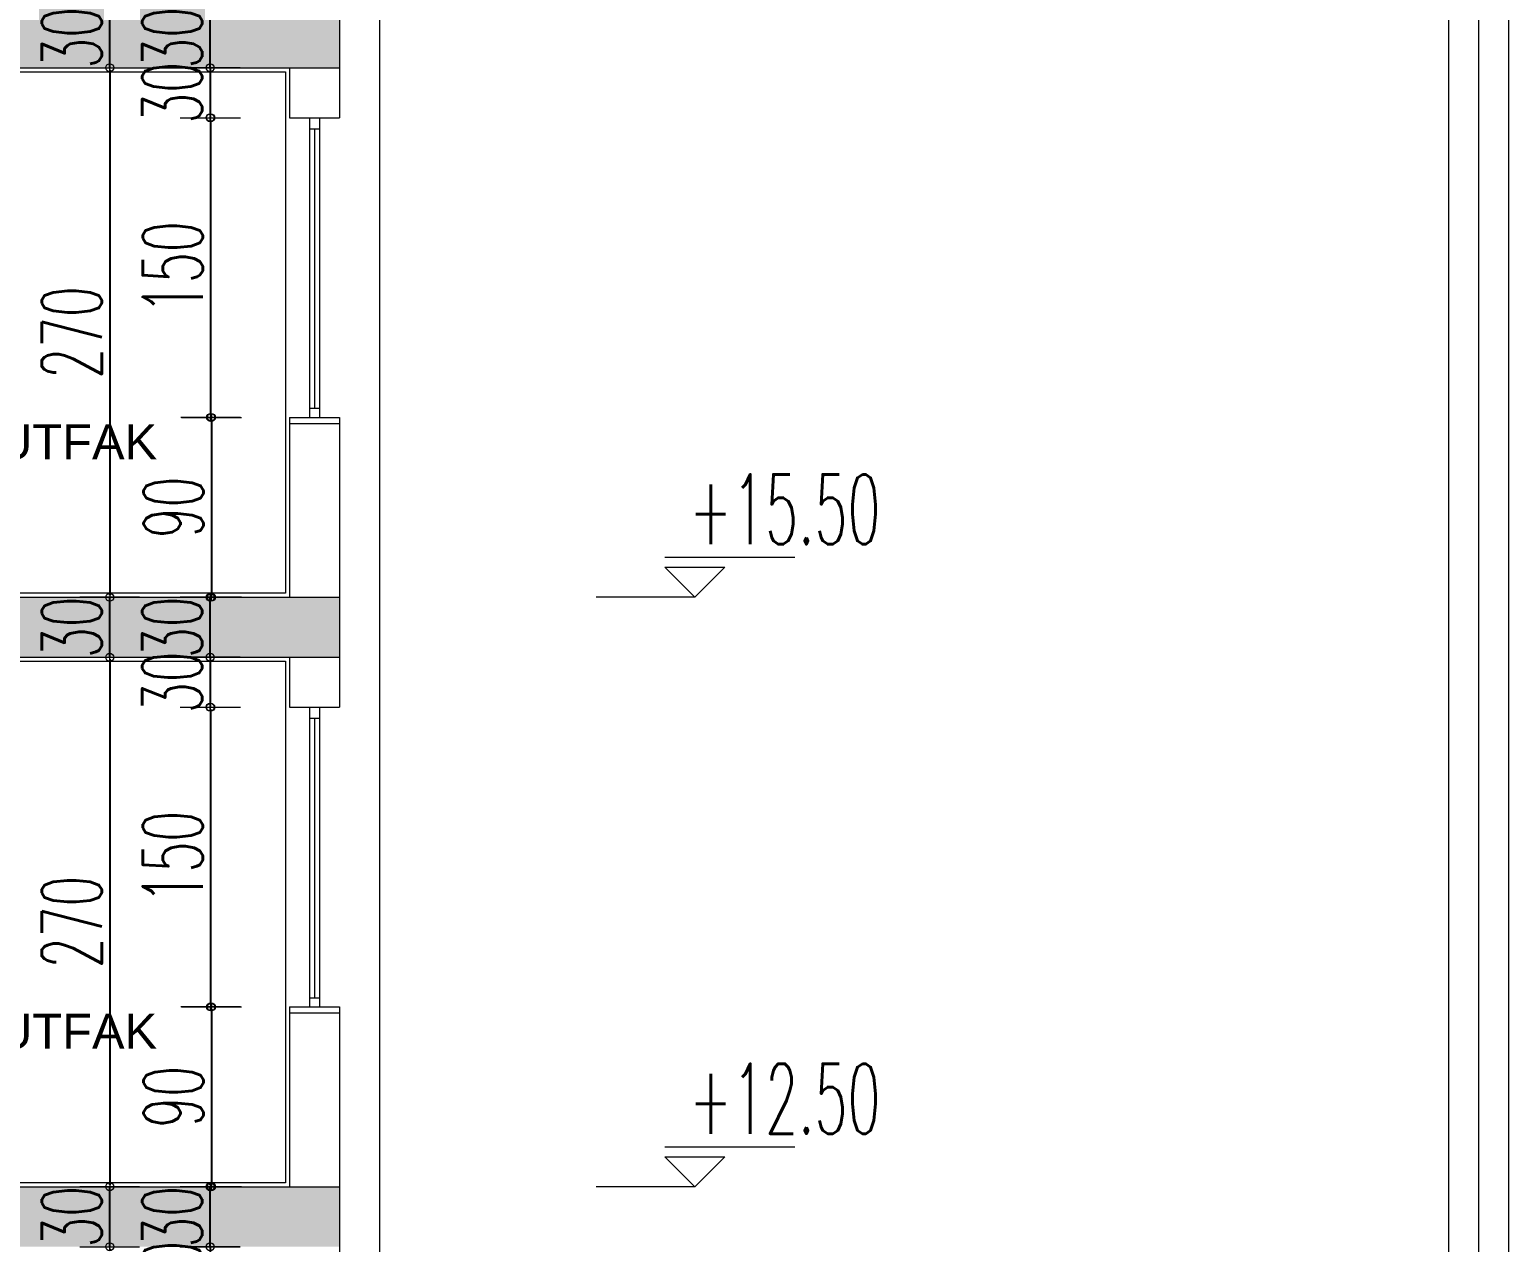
# Model space of a CAD drawing. Header units: millimetres. Extents: x -16104 to 67872, y -88009 to 12107.
# Drawn here: x 45514 to 46255, y -6546 to -5939 of the extents above; entities that cross this region are included whole.
import ezdxf

# ---------------------------------------------------------------- set-up
doc = ezdxf.new("R2010")
doc.units = ezdxf.units.MM
doc.layers.get('0').update_dxf_attribs({"color": 241})
doc.layers.add('c05', color=32, linetype='Continuous', lineweight=13)
doc.layers.add('TARAMA', color=8, linetype='Continuous', lineweight=15)
doc.styles.add('DIM', font='Txttw.shx', dxfattribs={"width": 0.6})
doc.styles.add('OLCU', font='simplex.shx', dxfattribs={"width": 0.6, "height": 1400})
doc.dimstyles.new('50', dxfattribs={"dimscale": 0, "dimtxt": 30, "dimasz": 1, "dimexe": 0, "dimexo": 2, "dimgap": 4, "dimtad": 1, "dimdec": 0, "dimzin": 0, "dimdsep": 46, "dimtxsty": 'DIM', "dimblk1": 'DOT', "dimblk2": 'DOT', "dimsah": 1, "dimcen": 1.5, "dimdle": 3, "dimse1": 1, "dimse2": 1, "dimclrd": 256, "dimclre": 9, "dimclrt": 256, "dimadec": 0, "dimazin": 0, "dimtfac": 0.24, "dimtdec": 0, "dimtix": 1, "dimtmove": 2, "dimatfit": 3, "dimldrblk": 'DOT', "dimfxl": 0, "dimtolj": 1, "dimtzin": 15, "dimarcsym": 0})
pattern_1 = [(45, (11195.8239, -24013.2224), (-1.76776695, 1.76776695), []), (45, (11197.5889, -24013.2224), (-1.76776695, 1.76776695), [1.2, -0.5])]

# ---------------------------------------------------------------- blocks, each defined once
blk = doc.blocks.new('DOT')
for p, q in [((0, 15), (0, -15)), ((-2, 0), (0, 0)), ((2, 0), (0, 0))]:
    blk.add_line(p, q)
blk.add_circle((0, 0), 2)
blk = doc.blocks.new('*D2759')
at = {"layer": 'Defpoints', "color": 0, "transparency": 16777216}
for p in [(45604.84, -5928.52), (45644.53, -5928.52), (45644.53, -5958.52)]:
    blk.add_point(p, dxfattribs=at)
at = {"layer": 'TARAMA', "lineweight": -2, "transparency": 16777216}
for p, q in [((45604.84, -5927.52), (45604.84, -5926.52)), ((45604.84, -5958.52), (45604.84, -5928.52)), ((45604.84, -5959.52), (45604.84, -5960.52))]:
    blk.add_line(p, q, dxfattribs=at)
for p, rotation in [((45604.84, -5928.52), 270), ((45604.84, -5958.52), 90)]:
    blk.add_blockref('DOT', p, dxfattribs=dict(at, rotation=rotation))
at = {"layer": 'TARAMA', "transparency": 16777216, "insert": (45585.84, -5943.52), "char_height": 30, "attachment_point": 5, "rotation": 90, "style": 'DIM'}
blk.add_mtext('\\A1;30', dxfattribs=at)
blk = doc.blocks.new('*D2760')
at = {"layer": 'Defpoints', "color": 0, "transparency": 16777216}
for p in [(45644.53, -5958.52), (45604.81, -5983.52), (45644.53, -5983.52)]:
    blk.add_point(p, dxfattribs=at)
at = {"layer": 'TARAMA', "lineweight": -2, "transparency": 16777216}
for p, q in [((45604.81, -5957.52), (45604.81, -5956.52)), ((45604.81, -5958.52), (45604.81, -5983.52)), ((45604.81, -5984.52), (45604.81, -5985.52))]:
    blk.add_line(p, q, dxfattribs=at)
for p, rotation in [((45604.81, -5958.52), 270), ((45604.81, -5983.52), 90)]:
    blk.add_blockref('DOT', p, dxfattribs=dict(at, rotation=rotation))
at = {"layer": 'TARAMA', "transparency": 16777216, "insert": (45585.81, -5971.02), "char_height": 30, "attachment_point": 5, "rotation": 90, "style": 'DIM'}
blk.add_mtext('\\A1;30', dxfattribs=at)
blk = doc.blocks.new('*D2645')
at = {"layer": 'Defpoints', "color": 0, "transparency": 16777216}
for p in [(45644.53, -5983.52), (45605.07, -6133.52), (45644.53, -6133.52)]:
    blk.add_point(p, dxfattribs=at)
at = {"layer": 'TARAMA', "lineweight": -2, "transparency": 16777216}
blk.add_line((45605.07, -5984.52), (45605.07, -6132.52), dxfattribs=at)
for p, rotation in [((45605.07, -5983.52), 90), ((45605.07, -6133.52), 270)]:
    blk.add_blockref('DOT', p, dxfattribs=dict(at, rotation=rotation))
at = {"layer": 'TARAMA', "transparency": 16777216, "insert": (45586.07, -6058.52), "char_height": 30, "attachment_point": 5, "rotation": 90, "style": 'DIM'}
blk.add_mtext('\\A1;150', dxfattribs=at)
blk = doc.blocks.new('*D2646')
at = {"layer": 'Defpoints', "color": 0, "transparency": 16777216}
for p in [(45644.53, -6133.52), (45605.46, -6223.52), (45644.53, -6223.52)]:
    blk.add_point(p, dxfattribs=at)
at = {"layer": 'TARAMA', "lineweight": -2, "transparency": 16777216}
blk.add_line((45605.46, -6134.52), (45605.46, -6222.52), dxfattribs=at)
for p, rotation in [((45605.46, -6133.52), 90), ((45605.46, -6223.52), 270)]:
    blk.add_blockref('DOT', p, dxfattribs=dict(at, rotation=rotation))
at = {"layer": 'TARAMA', "transparency": 16777216, "insert": (45586.46, -6178.52), "char_height": 30, "attachment_point": 5, "rotation": 90, "style": 'DIM'}
blk.add_mtext('\\A1;90', dxfattribs=at)
blk = doc.blocks.new('*D2762')
at = {"layer": 'Defpoints', "color": 0, "transparency": 16777216}
for p in [(45604.84, -6223.52), (45644.53, -6223.52), (45644.53, -6253.52)]:
    blk.add_point(p, dxfattribs=at)
at = {"layer": 'TARAMA', "lineweight": -2, "transparency": 16777216}
for p, q in [((45604.84, -6222.52), (45604.84, -6221.52)), ((45604.84, -6253.52), (45604.84, -6223.52)), ((45604.84, -6254.52), (45604.84, -6255.52))]:
    blk.add_line(p, q, dxfattribs=at)
for p, rotation in [((45604.84, -6223.52), 270), ((45604.84, -6253.52), 90)]:
    blk.add_blockref('DOT', p, dxfattribs=dict(at, rotation=rotation))
at = {"layer": 'TARAMA', "transparency": 16777216, "insert": (45585.84, -6238.52), "char_height": 30, "attachment_point": 5, "rotation": 90, "style": 'DIM'}
blk.add_mtext('\\A1;30', dxfattribs=at)
blk = doc.blocks.new('*D2763')
at = {"layer": 'Defpoints', "color": 0, "transparency": 16777216}
for p in [(45644.53, -6253.52), (45604.81, -6278.52), (45644.53, -6278.52)]:
    blk.add_point(p, dxfattribs=at)
at = {"layer": 'TARAMA', "lineweight": -2, "transparency": 16777216}
for p, q in [((45604.81, -6252.52), (45604.81, -6251.52)), ((45604.81, -6253.52), (45604.81, -6278.52)), ((45604.81, -6279.52), (45604.81, -6280.52))]:
    blk.add_line(p, q, dxfattribs=at)
for p, rotation in [((45604.81, -6253.52), 270), ((45604.81, -6278.52), 90)]:
    blk.add_blockref('DOT', p, dxfattribs=dict(at, rotation=rotation))
at = {"layer": 'TARAMA', "transparency": 16777216, "insert": (45585.81, -6266.02), "char_height": 30, "attachment_point": 5, "rotation": 90, "style": 'DIM'}
blk.add_mtext('\\A1;30', dxfattribs=at)
blk = doc.blocks.new('*D2659')
at = {"layer": 'Defpoints', "color": 0, "transparency": 16777216}
for p in [(45644.53, -6278.52), (45605.07, -6428.52), (45644.53, -6428.52)]:
    blk.add_point(p, dxfattribs=at)
at = {"layer": 'TARAMA', "lineweight": -2, "transparency": 16777216}
blk.add_line((45605.07, -6279.52), (45605.07, -6427.52), dxfattribs=at)
for p, rotation in [((45605.07, -6278.52), 90), ((45605.07, -6428.52), 270)]:
    blk.add_blockref('DOT', p, dxfattribs=dict(at, rotation=rotation))
at = {"layer": 'TARAMA', "transparency": 16777216, "insert": (45586.07, -6353.52), "char_height": 30, "attachment_point": 5, "rotation": 90, "style": 'DIM'}
blk.add_mtext('\\A1;150', dxfattribs=at)
blk = doc.blocks.new('*D2660')
at = {"layer": 'Defpoints', "color": 0, "transparency": 16777216}
for p in [(45644.53, -6428.52), (45605.46, -6518.52), (45644.53, -6518.52)]:
    blk.add_point(p, dxfattribs=at)
at = {"layer": 'TARAMA', "lineweight": -2, "transparency": 16777216}
blk.add_line((45605.46, -6429.52), (45605.46, -6517.52), dxfattribs=at)
for p, rotation in [((45605.46, -6428.52), 90), ((45605.46, -6518.52), 270)]:
    blk.add_blockref('DOT', p, dxfattribs=dict(at, rotation=rotation))
at = {"layer": 'TARAMA', "transparency": 16777216, "insert": (45586.46, -6473.52), "char_height": 30, "attachment_point": 5, "rotation": 90, "style": 'DIM'}
blk.add_mtext('\\A1;90', dxfattribs=at)
blk = doc.blocks.new('*D2768')
at = {"layer": 'Defpoints', "color": 0, "transparency": 16777216}
for p in [(45604.84, -6518.52), (45644.53, -6518.52), (45644.53, -6548.52)]:
    blk.add_point(p, dxfattribs=at)
at = {"layer": 'TARAMA', "lineweight": -2, "transparency": 16777216}
for p, q in [((45604.84, -6517.52), (45604.84, -6516.52)), ((45604.84, -6548.52), (45604.84, -6518.52)), ((45604.84, -6549.52), (45604.84, -6550.52))]:
    blk.add_line(p, q, dxfattribs=at)
for p, rotation in [((45604.84, -6518.52), 270), ((45604.84, -6548.52), 90)]:
    blk.add_blockref('DOT', p, dxfattribs=dict(at, rotation=rotation))
at = {"layer": 'TARAMA', "transparency": 16777216, "insert": (45585.84, -6533.52), "char_height": 30, "attachment_point": 5, "rotation": 90, "style": 'DIM'}
blk.add_mtext('\\A1;30', dxfattribs=at)
blk = doc.blocks.new('*D2769')
at = {"layer": 'Defpoints', "color": 0, "transparency": 16777216}
for p in [(45644.53, -6548.52), (45604.81, -6573.52), (45644.53, -6573.52)]:
    blk.add_point(p, dxfattribs=at)
at = {"layer": 'TARAMA', "lineweight": -2, "transparency": 16777216}
for p, q in [((45604.81, -6547.52), (45604.81, -6546.52)), ((45604.81, -6548.52), (45604.81, -6573.52)), ((45604.81, -6574.52), (45604.81, -6575.52))]:
    blk.add_line(p, q, dxfattribs=at)
for p, rotation in [((45604.81, -6548.52), 270), ((45604.81, -6573.52), 90)]:
    blk.add_blockref('DOT', p, dxfattribs=dict(at, rotation=rotation))
at = {"layer": 'TARAMA', "transparency": 16777216, "insert": (45585.81, -6561.02), "char_height": 30, "attachment_point": 5, "rotation": 90, "style": 'DIM'}
blk.add_mtext('\\A1;30', dxfattribs=at)
blk = doc.blocks.new('*D2719')
at = {"layer": 'Defpoints', "color": 0, "transparency": 16777216}
for p in [(45554.53, -5958.52), (45554.53, -6223.52), (45554.53, -6223.52)]:
    blk.add_point(p, dxfattribs=at)
at = {"layer": 'TARAMA', "lineweight": -2, "transparency": 16777216}
blk.add_line((45554.53, -5959.52), (45554.53, -6222.52), dxfattribs=at)
for p, rotation in [((45554.53, -5958.52), 90), ((45554.53, -6223.52), 270)]:
    blk.add_blockref('DOT', p, dxfattribs=dict(at, rotation=rotation))
at = {"layer": 'TARAMA', "transparency": 16777216, "insert": (45535.53, -6091.02), "char_height": 30, "attachment_point": 5, "rotation": 90, "style": 'DIM'}
blk.add_mtext('\\A1;270', dxfattribs=at)
blk = doc.blocks.new('*D2780')
at = {"layer": 'Defpoints', "color": 0, "transparency": 16777216}
for p in [(45554.53, -5928.52), (45594.21, -5928.52), (45594.21, -5958.52)]:
    blk.add_point(p, dxfattribs=at)
at = {"layer": 'TARAMA', "lineweight": -2, "transparency": 16777216}
for p, q in [((45554.53, -5927.52), (45554.53, -5926.52)), ((45554.53, -5958.52), (45554.53, -5928.52)), ((45554.53, -5959.52), (45554.53, -5960.52))]:
    blk.add_line(p, q, dxfattribs=at)
for p, rotation in [((45554.53, -5928.52), 270), ((45554.53, -5958.52), 90)]:
    blk.add_blockref('DOT', p, dxfattribs=dict(at, rotation=rotation))
at = {"layer": 'TARAMA', "transparency": 16777216, "insert": (45535.53, -5943.52), "char_height": 30, "attachment_point": 5, "rotation": 90, "style": 'DIM'}
blk.add_mtext('\\A1;30', dxfattribs=at)
blk = doc.blocks.new('*D2721')
at = {"layer": 'Defpoints', "color": 0, "transparency": 16777216}
for p in [(45554.53, -6253.52), (45554.53, -6518.52), (45554.53, -6518.52)]:
    blk.add_point(p, dxfattribs=at)
at = {"layer": 'TARAMA', "lineweight": -2, "transparency": 16777216}
blk.add_line((45554.53, -6254.52), (45554.53, -6517.52), dxfattribs=at)
for p, rotation in [((45554.53, -6253.52), 90), ((45554.53, -6518.52), 270)]:
    blk.add_blockref('DOT', p, dxfattribs=dict(at, rotation=rotation))
at = {"layer": 'TARAMA', "transparency": 16777216, "insert": (45535.53, -6386.02), "char_height": 30, "attachment_point": 5, "rotation": 90, "style": 'DIM'}
blk.add_mtext('\\A1;270', dxfattribs=at)
blk = doc.blocks.new('*D2782')
at = {"layer": 'Defpoints', "color": 0, "transparency": 16777216}
for p in [(45554.53, -6223.52), (45594.21, -6223.52), (45594.21, -6253.52)]:
    blk.add_point(p, dxfattribs=at)
at = {"layer": 'TARAMA', "lineweight": -2, "transparency": 16777216}
for p, q in [((45554.53, -6222.52), (45554.53, -6221.52)), ((45554.53, -6253.52), (45554.53, -6223.52)), ((45554.53, -6254.52), (45554.53, -6255.52))]:
    blk.add_line(p, q, dxfattribs=at)
for p, rotation in [((45554.53, -6223.52), 270), ((45554.53, -6253.52), 90)]:
    blk.add_blockref('DOT', p, dxfattribs=dict(at, rotation=rotation))
at = {"layer": 'TARAMA', "transparency": 16777216, "insert": (45535.53, -6238.52), "char_height": 30, "attachment_point": 5, "rotation": 90, "style": 'DIM'}
blk.add_mtext('\\A1;30', dxfattribs=at)
blk = doc.blocks.new('*D2783')
at = {"layer": 'Defpoints', "color": 0, "transparency": 16777216}
for p in [(45554.53, -6518.52), (45594.21, -6518.52), (45594.21, -6548.52)]:
    blk.add_point(p, dxfattribs=at)
at = {"layer": 'TARAMA', "lineweight": -2, "transparency": 16777216}
for p, q in [((45554.53, -6517.52), (45554.53, -6516.52)), ((45554.53, -6548.52), (45554.53, -6518.52)), ((45554.53, -6549.52), (45554.53, -6550.52))]:
    blk.add_line(p, q, dxfattribs=at)
for p, rotation in [((45554.53, -6518.52), 270), ((45554.53, -6548.52), 90)]:
    blk.add_blockref('DOT', p, dxfattribs=dict(at, rotation=rotation))
at = {"layer": 'TARAMA', "transparency": 16777216, "insert": (45535.53, -6533.52), "char_height": 30, "attachment_point": 5, "rotation": 90, "style": 'DIM'}
blk.add_mtext('\\A1;30', dxfattribs=at)

msp = doc.modelspace()

# ---------------------------------------------------------------- hatches: boundary and pattern name
at = {"layer": 'TARAMA'}
h = msp.add_hatch(dxfattribs=at)
h.set_pattern_fill('JIS_STN_2.5,_O', color=256)
h.set_pattern_definition(pattern_1)
h.paths.add_polyline_path([(44625.03, -5928.52), (44625.03, -5958.52), (45669.53, -5958.52), (45669.53, -5928.52)])
h.paths.add_polyline_path([(44673.53, -5965.59), (44673.53, -5921.45), (44718.53, -5921.45), (44718.53, -5965.59)], flags=9)
h.paths.add_polyline_path([(45563.34, -5965.59), (45563.34, -5921.45), (45608.34, -5921.45), (45608.34, -5965.59)], flags=9)
h.paths.add_polyline_path([(45563.31, -5993.09), (45563.31, -5948.95), (45608.31, -5948.95), (45608.31, -5993.09)], flags=9)
h.paths.add_polyline_path([(45513.03, -5965.59), (45513.03, -5921.45), (45558.03, -5921.45), (45558.03, -5965.59)], flags=9)
h = msp.add_hatch(dxfattribs=at)
h.set_pattern_fill('JIS_STN_2.5,_O', color=256)
h.set_pattern_definition(pattern_1)
h.paths.add_polyline_path([(45669.53, -6253.52), (45669.53, -6223.52), (44625.03, -6223.52), (44625.03, -6253.52)])
h.paths.add_polyline_path([(44673.53, -6260.59), (44673.53, -6216.45), (44718.53, -6216.45), (44718.53, -6260.59)], flags=9)
h.paths.add_polyline_path([(45563.34, -6260.59), (45563.34, -6216.45), (45608.34, -6216.45), (45608.34, -6260.59)], flags=9)
h.paths.add_polyline_path([(45563.31, -6288.09), (45563.31, -6243.95), (45608.31, -6243.95), (45608.31, -6288.09)], flags=9)
h.paths.add_polyline_path([(45513.03, -6260.59), (45513.03, -6216.45), (45558.03, -6216.45), (45558.03, -6260.59)], flags=9)
h = msp.add_hatch(dxfattribs=at)
h.set_pattern_fill('JIS_STN_2.5,_O', color=256)
h.set_pattern_definition(pattern_1)
h.paths.add_polyline_path([(45669.53, -6548.52), (45669.53, -6518.52), (44625.03, -6518.52), (44625.03, -6548.52)])
h.paths.add_polyline_path([(44673.53, -6555.59), (44673.53, -6511.45), (44718.53, -6511.45), (44718.53, -6555.59)], flags=9)
h.paths.add_polyline_path([(45563.34, -6555.59), (45563.34, -6511.45), (45608.34, -6511.45), (45608.34, -6555.59)], flags=9)
h.paths.add_polyline_path([(45563.31, -6583.09), (45563.31, -6538.95), (45608.31, -6538.95), (45608.31, -6583.09)], flags=9)
h.paths.add_polyline_path([(45513.03, -6555.59), (45513.03, -6511.45), (45558.03, -6511.45), (45558.03, -6555.59)], flags=9)

# ---------------------------------------------------------------- linework, layer by layer
at = {"layer": 'c05'}
for points in [[(46254.63, -8120.02), (46254.63, -8330.26), (42724.37, -8330.26), (42724.37, -4952.49), (46254.63, -4952.49), (46254.63, -6808.57)], [(46254.63, -8120.02), (46254.63, -8330.26), (42724.37, -8330.26), (42724.37, -4952.49), (46254.63, -4952.49), (46254.63, -6808.57)], [(46239.63, -8120.02), (46239.63, -8315.26), (42739.37, -8315.26), (42739.37, -4967.49), (46239.63, -4967.49), (46239.63, -6808.57)], [(46224.63, -8120.02), (46224.63, -8300.26), (42754.37, -8300.26), (42754.37, -4982.49), (46224.63, -4982.49), (46224.63, -6808.57)]]:
    msp.add_lwpolyline(points, dxfattribs=at)
at = {"layer": 'TARAMA'}
for p, q in [((45669.53, -5928.52), (45669.53, -5983.52)), ((45689.53, -5928.52), (45689.53, -6223.52)), ((44625.03, -5958.52), (45669.53, -5958.52)), ((45644.53, -5958.52), (45644.53, -5983.52)), ((45644.53, -5983.52), (45669.53, -5983.52)), ((45654.53, -5983.52), (45654.53, -6133.52)), ((45659.53, -5983.52), (45659.53, -6133.52)), ((45654.53, -5989.06), (45659.53, -5989.06)), ((45657.03, -5989.06), (45657.03, -6128.95)), ((45644.53, -6133.52), (45644.53, -6223.52)), ((45644.53, -6133.52), (45669.53, -6133.52)), ((45654.53, -6128.95), (45659.53, -6128.95)), ((45669.53, -6133.52), (45669.53, -6223.52)), ((45644.53, -6136.52), (45669.53, -6136.52)), ((44625.03, -6223.52), (45669.53, -6223.52)), ((45669.53, -6223.52), (45669.53, -6278.52)), ((45689.53, -6223.52), (45689.53, -6518.52)), ((44625.03, -6253.52), (45669.53, -6253.52)), ((45644.53, -6253.52), (45644.53, -6278.52)), ((45644.53, -6278.52), (45669.53, -6278.52)), ((45654.53, -6278.52), (45654.53, -6428.52)), ((45654.53, -6284.06), (45659.53, -6284.06)), ((45657.03, -6284.06), (45657.03, -6423.95)), ((45659.53, -6278.52), (45659.53, -6428.52)), ((45654.53, -6423.95), (45659.53, -6423.95)), ((45644.53, -6428.52), (45644.53, -6518.52)), ((45644.53, -6428.52), (45669.53, -6428.52)), ((45644.53, -6431.52), (45669.53, -6431.52)), ((45669.53, -6428.52), (45669.53, -6518.52)), ((44625.03, -6518.52), (45669.53, -6518.52)), ((45669.53, -6518.52), (45669.53, -6573.52)), ((45689.53, -6518.52), (45689.53, -6813.52))]:
    msp.add_line(p, q, dxfattribs=at)
at = {"layer": 'TARAMA', "ltscale": 0.01}
for p, q in [((45832.43, -6203.52), (45897.43, -6203.52)), ((45847.43, -6223.52), (45832.43, -6208.52)), ((45832.43, -6208.52), (45862.43, -6208.52)), ((45847.43, -6223.52), (45862.43, -6208.52)), ((45847.43, -6223.52), (45798.1, -6223.52)), ((45832.43, -6498.52), (45897.43, -6498.52)), ((45847.43, -6518.52), (45832.43, -6503.52)), ((45832.43, -6503.52), (45862.43, -6503.52)), ((45847.43, -6518.52), (45862.43, -6503.52)), ((45847.43, -6518.52), (45798.1, -6518.52))]:
    msp.add_line(p, q, dxfattribs=at)
at = {"layer": 'TARAMA'}
for points in [[(45416.53, -5960.52), (45642.53, -5960.52), (45642.53, -6133.52), (45642.53, -6221.52), (45416.53, -6221.52)], [(45416.53, -6255.52), (45642.53, -6255.52), (45642.53, -6428.52), (45642.53, -6516.52), (45416.53, -6516.52)]]:
    msp.add_lwpolyline(points, close=True, dxfattribs=at)

# ---------------------------------------------------------------- texts
at = {"layer": 'TARAMA', "ltscale": 0.01, "style": 'OLCU', "width": 0.55}
for s, p in [('+15.50', (45844.65, -6197)), ('+12.50', (45844.65, -6492))]:
    msp.add_text(s, height=35, dxfattribs=at).set_placement(p)
at = {"layer": 'TARAMA', "char_height": 17.5, "width": 1076.8413, "attachment_point": 9}
for insert in [(45578.29, -6154.67), (45578.29, -6449.67)]:
    msp.add_mtext('{\\fArial|b0|i0|c162|p34;MUTFAK}', dxfattribs=dict(at, insert=insert))

# ---------------------------------------------------------------- dimensions: what is measured, and where the dimension line sits
at = {"layer": 'TARAMA'}
for base, p1, p2, picture, middle in [((45554.53, -5928.52), (45594.21, -5958.52), (45594.21, -5928.52), '*D2780', (45535.53, -5943.52)), ((45604.84, -5928.52), (45644.53, -5958.52), (45644.53, -5928.52), '*D2759', (45585.84, -5943.52)), ((45605.07, -6133.52), (45644.53, -5983.52), (45644.53, -6133.52), '*D2645', (45586.07, -6058.52)), ((45605.46, -6223.52), (45644.53, -6133.52), (45644.53, -6223.52), '*D2646', (45586.46, -6178.52)), ((45554.53, -6223.52), (45594.21, -6253.52), (45594.21, -6223.52), '*D2782', (45535.53, -6238.52)), ((45604.84, -6223.52), (45644.53, -6253.52), (45644.53, -6223.52), '*D2762', (45585.84, -6238.52)), ((45605.07, -6428.52), (45644.53, -6278.52), (45644.53, -6428.52), '*D2659', (45586.07, -6353.52)), ((45605.46, -6518.52), (45644.53, -6428.52), (45644.53, -6518.52), '*D2660', (45586.46, -6473.52)), ((45554.53, -6518.52), (45594.21, -6548.52), (45594.21, -6518.52), '*D2783', (45535.53, -6533.52)), ((45604.84, -6518.52), (45644.53, -6548.52), (45644.53, -6518.52), '*D2768', (45585.84, -6533.52))]:
    dim = msp.add_linear_dim(base=base, p1=p1, p2=p2, angle=90, dimstyle='50', override={"dimscale": 1}, dxfattribs=at)
    dim.commit()
    dim.dimension.update_dxf_attribs({"geometry": picture, "text_midpoint": middle})
for base, p1, p2, text, picture, middle in [((45604.81, -5983.52), (45644.53, -5958.52), (45644.53, -5983.52), '30', '*D2760', (45585.81, -5971.02)), ((45554.53, -6223.52), (45554.53, -5958.52), (45554.53, -6223.52), '270', '*D2719', (45535.53, -6091.02)), ((45604.81, -6278.52), (45644.53, -6253.52), (45644.53, -6278.52), '30', '*D2763', (45585.81, -6266.02)), ((45554.53, -6518.52), (45554.53, -6253.52), (45554.53, -6518.52), '270', '*D2721', (45535.53, -6386.02)), ((45604.81, -6573.52), (45644.53, -6548.52), (45644.53, -6573.52), '30', '*D2769', (45585.81, -6561.02))]:
    dim = msp.add_linear_dim(base=base, p1=p1, p2=p2, angle=90, text=text, dimstyle='50', override={"dimscale": 1}, dxfattribs=at)
    dim.commit()
    dim.dimension.update_dxf_attribs({"geometry": picture, "text_midpoint": middle})

doc.saveas('drawing.dxf')
